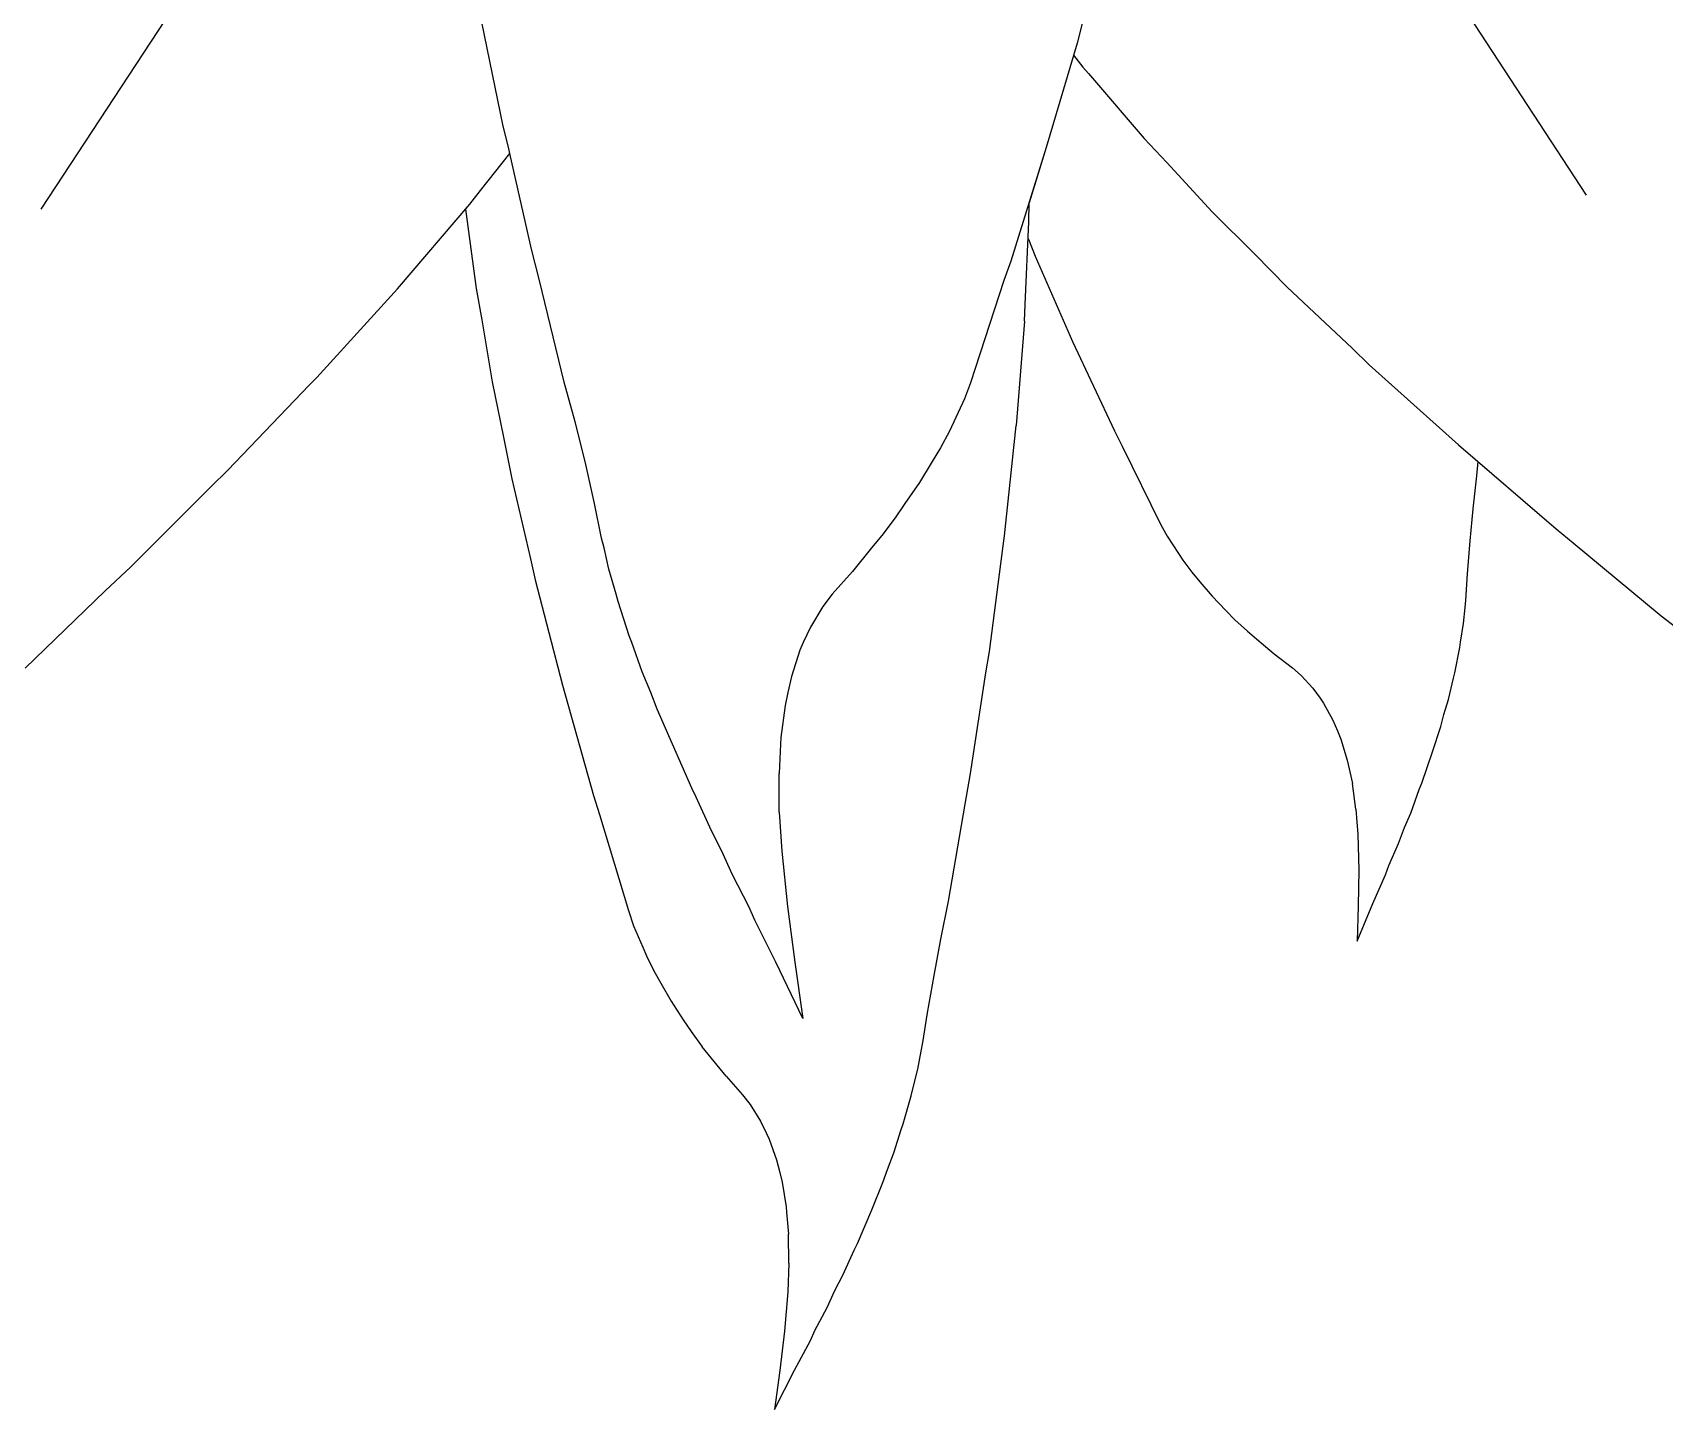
# Model space of a CAD drawing. Header units: metres. Extents: x 244.4 to 340.3, y -4.1 to 64.3.
# Drawn here: x 250.6926 to 250.9632, y 45.4539 to 45.6821 of the extents above; entities that cross this region are included whole.
import ezdxf

# ---------------------------------------------------------------- set-up
doc = ezdxf.new("R2010")
doc.units = ezdxf.units.M
doc.layers.add('Edges', color=7, linetype='Continuous')

msp = doc.modelspace()

# ---------------------------------------------------------------- linework, layer by layer
at = {"layer": 'Edges'}
for p, q in [((250.8801, 45.76234), (250.9502, 45.65521)), ((250.75905, 45.75197), (250.69397, 45.65289)), ((250.77063, 45.66663), (250.7671, 45.68386)), ((250.86667, 45.68386), (250.8658, 45.68041)), ((250.8658, 45.68041), (250.86068, 45.66312)), ((250.86521, 45.6784), (250.86676, 45.67641)), ((250.86676, 45.67641), (250.86766, 45.67539)), ((250.86766, 45.67539), (250.8769, 45.66459)), ((250.77148, 45.66317), (250.77063, 45.66663)), ((250.77172, 45.66208), (250.77148, 45.66317)), ((250.86068, 45.66312), (250.85479, 45.64426)), ((250.86068, 45.66312), (250.85782, 45.65395)), ((250.8769, 45.66459), (250.88067, 45.6606)), ((250.76686, 45.65597), (250.77172, 45.66208)), ((250.77529, 45.64625), (250.77172, 45.66208)), ((250.88067, 45.6606), (250.88818, 45.65244)), ((250.76508, 45.6537), (250.76686, 45.65597)), ((250.7531, 45.63968), (250.76508, 45.6537)), ((250.76439, 45.65288), (250.76508, 45.6537)), ((250.76439, 45.65288), (250.76615, 45.63971)), ((250.85779, 45.6508), (250.85782, 45.65395)), ((250.88818, 45.65244), (250.89528, 45.64541)), ((250.85715, 45.63706), (250.85779, 45.6508)), ((250.85766, 45.64802), (250.85771, 45.6479)), ((250.85771, 45.6479), (250.85883, 45.64507)), ((250.77665, 45.64107), (250.77529, 45.64625)), ((250.85479, 45.64426), (250.85365, 45.64107)), ((250.85883, 45.64507), (250.86504, 45.63097)), ((250.89528, 45.64541), (250.90062, 45.63995)), ((250.78072, 45.62418), (250.77665, 45.64107)), ((250.85365, 45.64107), (250.84813, 45.62408)), ((250.73972, 45.62497), (250.7531, 45.63968)), ((250.76615, 45.63971), (250.76706, 45.63454)), ((250.90062, 45.63995), (250.91142, 45.62982)), ((250.85704, 45.63434), (250.85715, 45.63706)), ((250.76706, 45.63454), (250.76878, 45.62426)), ((250.85704, 45.63434), (250.8557, 45.61703)), ((250.86504, 45.63097), (250.87198, 45.61612)), ((250.91142, 45.62982), (250.91424, 45.62709)), ((250.73845, 45.62368), (250.73972, 45.62497)), ((250.91424, 45.62709), (250.92905, 45.61381)), ((250.72499, 45.60961), (250.73845, 45.62368)), ((250.76878, 45.62426), (250.77068, 45.61508)), ((250.78254, 45.6176), (250.78072, 45.62418)), ((250.84813, 45.62408), (250.84712, 45.62142)), ((250.84712, 45.62142), (250.84461, 45.61607)), ((250.78419, 45.61103), (250.78254, 45.6176)), ((250.85376, 45.59874), (250.8557, 45.61703)), ((250.77068, 45.61508), (250.77204, 45.60817)), ((250.84461, 45.61607), (250.84312, 45.61329)), ((250.87198, 45.61612), (250.87326, 45.61362)), ((250.84312, 45.61329), (250.84175, 45.61103)), ((250.87326, 45.61362), (250.87962, 45.60066)), ((250.92905, 45.61381), (250.94521, 45.59988)), ((250.72217, 45.60687), (250.72499, 45.60961)), ((250.78576, 45.60407), (250.78419, 45.61103)), ((250.84175, 45.61103), (250.83967, 45.60758)), ((250.93147, 45.60319), (250.93209, 45.60868)), ((250.93209, 45.60868), (250.93228, 45.61103)), ((250.70887, 45.59357), (250.72217, 45.60687)), ((250.77204, 45.60817), (250.77516, 45.5949)), ((250.83967, 45.60758), (250.83723, 45.60407)), ((250.78692, 45.59836), (250.78576, 45.60407)), ((250.83723, 45.60407), (250.83563, 45.60173)), ((250.93096, 45.59788), (250.93147, 45.60319)), ((250.83563, 45.60173), (250.83341, 45.59877)), ((250.87962, 45.60066), (250.88073, 45.59865)), ((250.78734, 45.59673), (250.78692, 45.59836)), ((250.83341, 45.59877), (250.83171, 45.59673)), ((250.85353, 45.59709), (250.85376, 45.59874)), ((250.88073, 45.59865), (250.88258, 45.5958)), ((250.93053, 45.59243), (250.93096, 45.59788)), ((250.94521, 45.59988), (250.94806, 45.59759)), ((250.78814, 45.5932), (250.78734, 45.59673)), ((250.83171, 45.59673), (250.82856, 45.59282)), ((250.85124, 45.57953), (250.85353, 45.59709)), ((250.88258, 45.5958), (250.88332, 45.59469)), ((250.94806, 45.59759), (250.96261, 45.58545)), ((250.70464, 45.58961), (250.70887, 45.59357)), ((250.77516, 45.5949), (250.77594, 45.59142)), ((250.78936, 45.58904), (250.78814, 45.5932)), ((250.82856, 45.59282), (250.82519, 45.58904)), ((250.88332, 45.59469), (250.88481, 45.5927)), ((250.88481, 45.5927), (250.88614, 45.59111)), ((250.93026, 45.58809), (250.93053, 45.59243)), ((250.69135, 45.57678), (250.70464, 45.58961)), ((250.77594, 45.59142), (250.78046, 45.57399)), ((250.88614, 45.59111), (250.88816, 45.58874)), ((250.78968, 45.58784), (250.78936, 45.58904)), ((250.79153, 45.58218), (250.78968, 45.58784)), ((250.82362, 45.58699), (250.82157, 45.5836)), ((250.82519, 45.58904), (250.82362, 45.58699)), ((250.88816, 45.58874), (250.89046, 45.58637)), ((250.92988, 45.58421), (250.93012, 45.58684)), ((250.93012, 45.58684), (250.93026, 45.58809)), ((250.89046, 45.58637), (250.89196, 45.58483)), ((250.89196, 45.58483), (250.89403, 45.58292)), ((250.92938, 45.58108), (250.92988, 45.58421)), ((250.96261, 45.58545), (250.96501, 45.58362)), ((250.79198, 45.58104), (250.79153, 45.58218)), ((250.82157, 45.5836), (250.82036, 45.58104)), ((250.89403, 45.58292), (250.89558, 45.58161)), ((250.89558, 45.58161), (250.89845, 45.57918)), ((250.79369, 45.57619), (250.79198, 45.58104)), ((250.81983, 45.5798), (250.81842, 45.57543)), ((250.82036, 45.58104), (250.81983, 45.5798)), ((250.85067, 45.576), (250.85124, 45.57953)), ((250.89845, 45.57918), (250.90149, 45.57686)), ((250.92842, 45.576), (250.92926, 45.5802)), ((250.92926, 45.5802), (250.92938, 45.58108)), ((250.79513, 45.57274), (250.79369, 45.57619)), ((250.84813, 45.55936), (250.85067, 45.576)), ((250.90149, 45.57686), (250.90293, 45.5756)), ((250.92819, 45.57515), (250.92842, 45.576)), ((250.78046, 45.57399), (250.78561, 45.55567)), ((250.81842, 45.57543), (250.8178, 45.57274)), ((250.90293, 45.5756), (250.90488, 45.57347)), ((250.90488, 45.57347), (250.9061, 45.57181)), ((250.92736, 45.57162), (250.92819, 45.57515)), ((250.79615, 45.57001), (250.79513, 45.57274)), ((250.81737, 45.57063), (250.81667, 45.56532)), ((250.8178, 45.57274), (250.81737, 45.57063)), ((250.9061, 45.57181), (250.90664, 45.57102)), ((250.90664, 45.57102), (250.90819, 45.56819)), ((250.9266, 45.56909), (250.92736, 45.57162)), ((250.79867, 45.56419), (250.79615, 45.57001)), ((250.90819, 45.56819), (250.90895, 45.56642)), ((250.92609, 45.56713), (250.9266, 45.56909)), ((250.81667, 45.56532), (250.81661, 45.56419)), ((250.90895, 45.56642), (250.9095, 45.56504)), ((250.92472, 45.56292), (250.92609, 45.56713)), ((250.80188, 45.55688), (250.79867, 45.56419)), ((250.81661, 45.56419), (250.81636, 45.55936)), ((250.9095, 45.56504), (250.91058, 45.56156)), ((250.92294, 45.55772), (250.92472, 45.56292)), ((250.91058, 45.56156), (250.91075, 45.56081)), ((250.91075, 45.56081), (250.91143, 45.55765)), ((250.81641, 45.5529), (250.81636, 45.55936)), ((250.8472, 45.55425), (250.84813, 45.55936)), ((250.91202, 45.55342), (250.91143, 45.55765)), ((250.9225, 45.55667), (250.92294, 45.55772)), ((250.78561, 45.55567), (250.78659, 45.55256)), ((250.80264, 45.55542), (250.80188, 45.55688)), ((250.80514, 45.54984), (250.80264, 45.55542)), ((250.9211, 45.55277), (250.9225, 45.55667)), ((250.78659, 45.55256), (250.79139, 45.5366)), ((250.81641, 45.5529), (250.81682, 45.54645)), ((250.84444, 45.53817), (250.8472, 45.55425)), ((250.91202, 45.55342), (250.91234, 45.54921)), ((250.92006, 45.55038), (250.9211, 45.55277)), ((250.80689, 45.54645), (250.80514, 45.54984)), ((250.91234, 45.54921), (250.91249, 45.54331)), ((250.91908, 45.54771), (250.92006, 45.55038)), ((250.80863, 45.54255), (250.80689, 45.54645)), ((250.81682, 45.54645), (250.81775, 45.53731)), ((250.91748, 45.54407), (250.91908, 45.54771)), ((250.91691, 45.54251), (250.91748, 45.54407)), ((250.81133, 45.53731), (250.80863, 45.54255)), ((250.91249, 45.54331), (250.91239, 45.53741)), ((250.91483, 45.53778), (250.91691, 45.54251)), ((250.84318, 45.5319), (250.84444, 45.53817)), ((250.79139, 45.5366), (250.79225, 45.53409)), ((250.81234, 45.535), (250.81133, 45.53731)), ((250.81775, 45.53731), (250.81899, 45.52805)), ((250.91221, 45.53155), (250.91483, 45.53778)), ((250.91239, 45.53741), (250.91221, 45.53155)), ((250.79225, 45.53409), (250.79377, 45.53052)), ((250.81585, 45.52805), (250.81234, 45.535)), ((250.79377, 45.53052), (250.79437, 45.52913)), ((250.84206, 45.52584), (250.84318, 45.5319)), ((250.79437, 45.52913), (250.79562, 45.52662)), ((250.82033, 45.5187), (250.81585, 45.52805)), ((250.81899, 45.52805), (250.82033, 45.5187)), ((250.79562, 45.52662), (250.79675, 45.52458)), ((250.84099, 45.51964), (250.84206, 45.52584)), ((250.79675, 45.52458), (250.79847, 45.52157)), ((250.79847, 45.52157), (250.80048, 45.51851)), ((250.84021, 45.51472), (250.84099, 45.51964)), ((250.80048, 45.51851), (250.80179, 45.51654)), ((250.80179, 45.51654), (250.80362, 45.51405)), ((250.80757, 45.50914), (250.80362, 45.51405)), ((250.83993, 45.51331), (250.84021, 45.51472)), ((250.83938, 45.51035), (250.83993, 45.51331)), ((250.80757, 45.50914), (250.81032, 45.50607)), ((250.83851, 45.50685), (250.83938, 45.51035)), ((250.81032, 45.50607), (250.81159, 45.50444)), ((250.83696, 45.50124), (250.83829, 45.50588)), ((250.83829, 45.50588), (250.83851, 45.50685)), ((250.81159, 45.50444), (250.81328, 45.50173)), ((250.81328, 45.50173), (250.8143, 45.49968)), ((250.83539, 45.49644), (250.83663, 45.50031)), ((250.83663, 45.50031), (250.83696, 45.50124)), ((250.8143, 45.49968), (250.81474, 45.49872)), ((250.81474, 45.49872), (250.81594, 45.4953)), ((250.81594, 45.4953), (250.81649, 45.49319)), ((250.83434, 45.49369), (250.83539, 45.49644)), ((250.81649, 45.49319), (250.81688, 45.49157)), ((250.8336, 45.49156), (250.83434, 45.49369)), ((250.81688, 45.49157), (250.81754, 45.4875)), ((250.83174, 45.48702), (250.8336, 45.49156)), ((250.81754, 45.4875), (250.81762, 45.48663)), ((250.82936, 45.48145), (250.83174, 45.48702)), ((250.81762, 45.48663), (250.81792, 45.483)), ((250.818, 45.47819), (250.81792, 45.483)), ((250.8288, 45.48034), (250.82936, 45.48145)), ((250.82694, 45.47619), (250.8288, 45.48034)), ((250.818, 45.47819), (250.81782, 45.47344)), ((250.82563, 45.47366), (250.82694, 45.47619)), ((250.81782, 45.47344), (250.81727, 45.46687)), ((250.82434, 45.47083), (250.82563, 45.47366)), ((250.82232, 45.46702), (250.82434, 45.47083)), ((250.81727, 45.46687), (250.81648, 45.46036)), ((250.81894, 45.46043), (250.82157, 45.46537)), ((250.82157, 45.46537), (250.82232, 45.46702)), ((250.81559, 45.45393), (250.81894, 45.46043)), ((250.81648, 45.46036), (250.81559, 45.45393))]:
    msp.add_line(p, q, dxfattribs=at)

doc.saveas('drawing.dxf')
